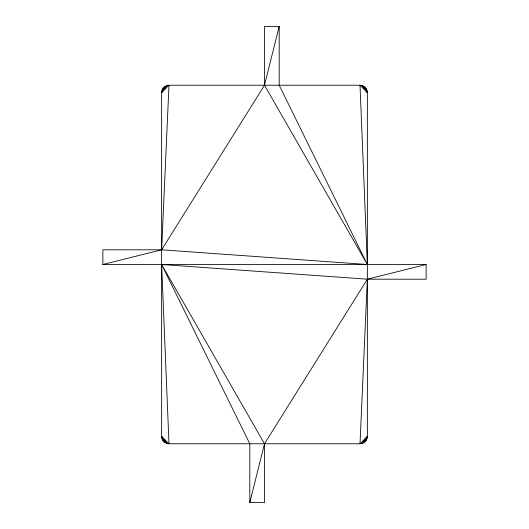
<?xml version="1.0" encoding="UTF-8"?>
<svg xmlns="http://www.w3.org/2000/svg" width="529" height="529" viewBox="0 0 529 529"><rect width="100%" height="100%" fill="white"/><g stroke="black" fill="none" stroke-linecap="round" stroke-linejoin="round"><path stroke-width="0.79" d="M366.379 88.898L367.364 92.575L360.011 85.229L367.364 264.5L161.636 249.807L102.864 249.807L102.864 264.5L161.636 249.807L168.989 85.229L360.011 85.229C363.945 85.202 367.384 88.641 367.364 92.575L367.364 436.425C367.384 440.359 363.945 443.798 360.011 443.771L168.989 443.771C165.055 443.798 161.616 440.359 161.636 436.425L161.636 92.575C161.616 88.641 165.055 85.202 168.989 85.229L161.636 92.575L162.621 88.898M162.621 440.102L161.636 436.425L168.989 443.771L161.636 264.5L367.364 279.193L426.136 279.193L426.136 264.5L367.364 279.193L360.011 443.771L367.364 436.425L366.379 440.102M279.193 26.45L279.193 85.229L367.364 264.5L264.5 85.229L264.5 26.45L279.193 26.45L264.5 85.229L161.636 249.807M249.807 502.55L249.807 443.771L161.636 264.5L264.5 443.771L264.5 502.55L249.807 502.55L264.5 443.771L367.364 279.193M167.085 85.48L161.636 92.575L163.792 87.378M365.208 441.622L367.364 436.425L361.915 443.52M161.636 92.575L165.312 86.214M363.688 442.786L367.364 436.425M102.864 264.5L426.136 264.5M361.915 85.48L367.364 92.575L365.208 87.378M163.792 441.622L161.636 436.425L167.085 443.52M363.688 86.214L367.364 92.575M161.636 436.425L165.312 442.786"/></g></svg>
